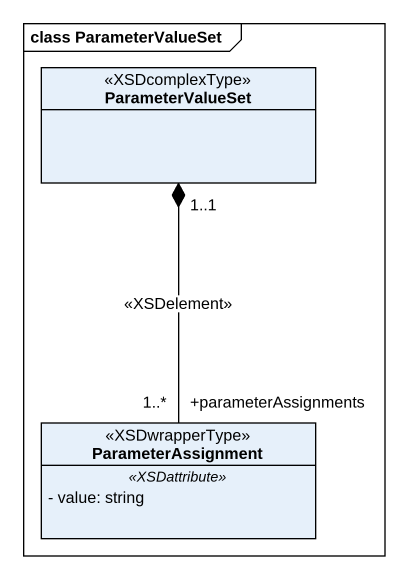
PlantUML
@startuml
mainframe class ParameterValueSet
hide circle
hide empty members
skinparam classAttributeIconSize 0
class ParameterValueSet <<XSDcomplexType>>
class ParameterAssignment <<XSDwrapperType>> {
  .. <<XSDattribute>> ..
  - value: string
}
ParameterValueSet "1..1" *-- "+parameterAssignments\n1..*" ParameterAssignment : <<XSDelement>>
@enduml
